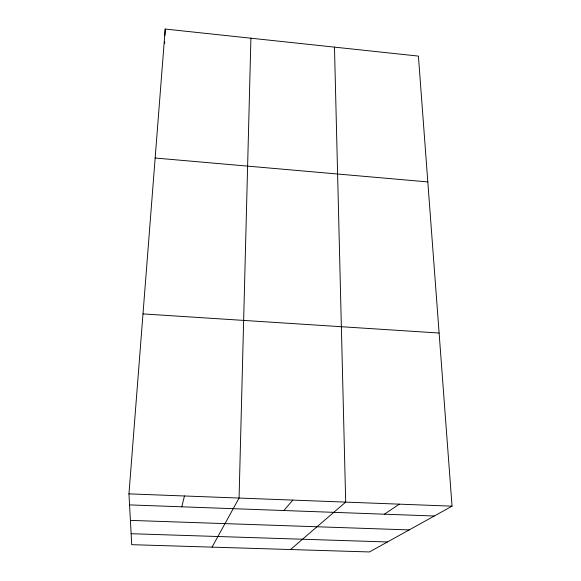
<?xml version="1.0" encoding="UTF-8"?>
<svg xmlns="http://www.w3.org/2000/svg" width="581" height="581" viewBox="0 0 581 581"><rect width="100%" height="100%" fill="white"/><g stroke="black" fill="none" stroke-linecap="round" stroke-linejoin="round"><path stroke-width="0.87" d="M250.912 38.201L239.074 498.055L212.058 547.128M164.641 43.422L164.706 41.629M164.96 35.339L165.215 29.05L418.414 56.096L452.047 506.16L369.458 551.95L131.727 544.673L128.953 493.865L165.215 29.05M181.788 506.814L184.46 495.978M283.877 510.532L292.809 500.096M290.515 549.532L345.688 502.115L334.474 47.126M384.411 514.192L399.3 504.155M131.132 533.714L387.454 541.971M130.405 520.387L409.198 529.916M129.556 504.904L434.276 516.008M128.953 493.865L452.047 506.16M142.991 313.907L439.105 333.029M155.156 158.017L427.819 181.918"/></g></svg>
